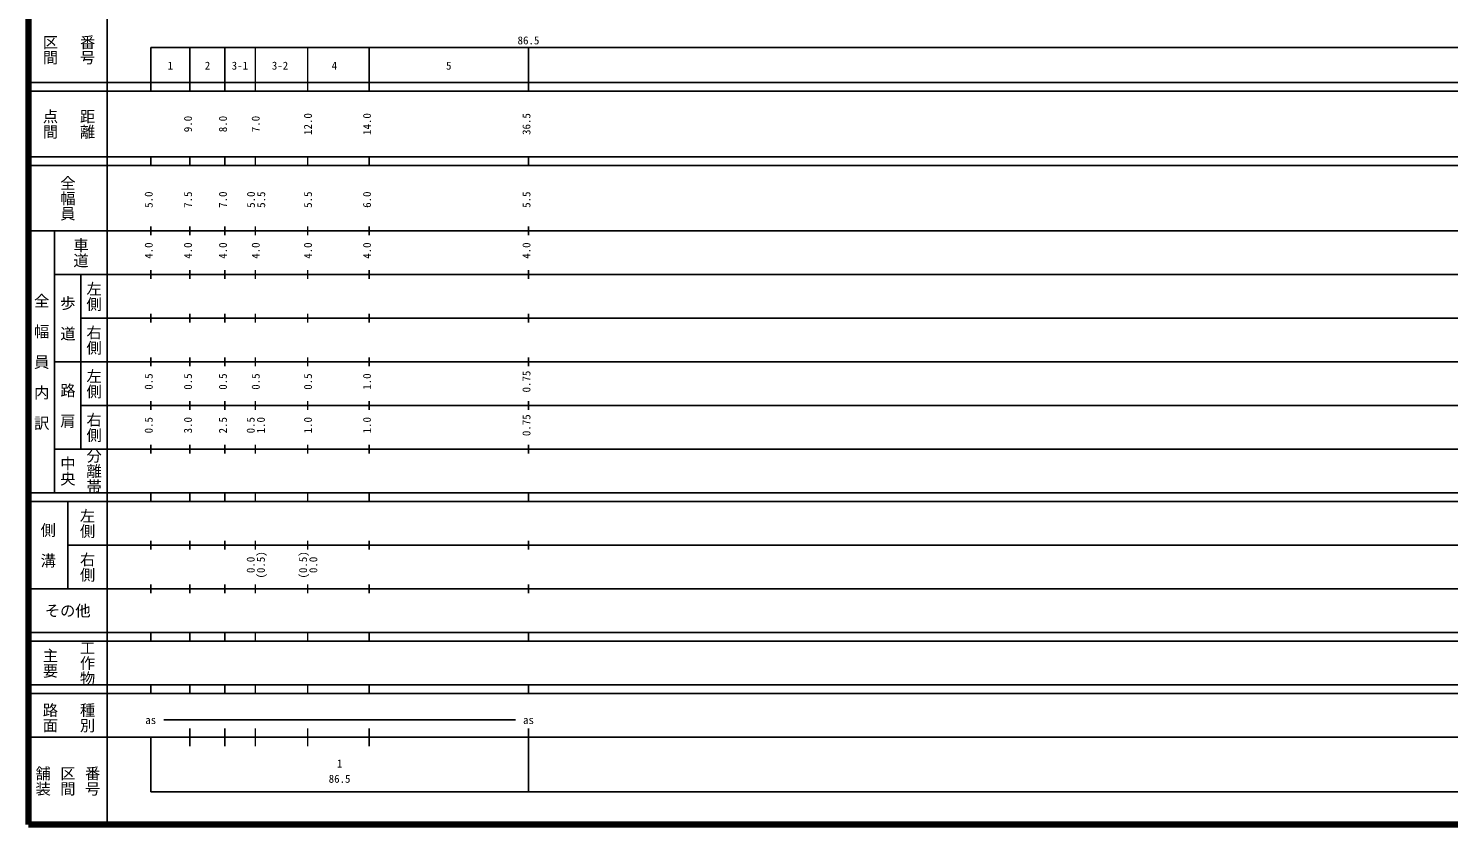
# Model space of a CAD drawing. Units: millimetres on the paper, enlarged 1000 times. Extents: x 40000 to 680000, y 20000 to 380000.
# Drawn here: x 40000 to 365183, y 20000 to 202409 of the extents above; entities that cross this region are included whole.
import ezdxf
from ezdxf.enums import TextEntityAlignment as Align

# ---------------------------------------------------------------- set-up
doc = ezdxf.new("R2010")
doc.units = ezdxf.units.MM
doc.header["$LTSCALE"] = 1000
doc.layers.add('M-TTL', color=2, linetype='Continuous', lineweight=140)
doc.layers.add('M-TTL-BAND', color=7, linetype='Continuous', lineweight=25)
doc.styles.add('@ＭＳ ゴシック', font='')
doc.styles.add('ＭＳ ゴシック', font='')
doc.styles.get('@ＭＳ ゴシック').set_extended_font_data('@MS Gothic')
doc.styles.get('ＭＳ ゴシック').set_extended_font_data('MS Gothic')

msp = doc.modelspace()

# ---------------------------------------------------------------- linework, layer by layer
at = {"layer": 'M-TTL'}
for p, q in [((40000, 380000), (40000, 20000)), ((40000, 20000), (680000, 20000))]:
    msp.add_line(p, q, dxfattribs=at)
at = {"layer": 'M-TTL-BAND'}
for p, q in [((58000, 370000), (58000, 20000)), ((68000, 198000), (579000, 198000)), ((68000, 198000), (68000, 188000)), ((77000, 188000), (77000, 198000)), ((85000, 188000), (85000, 198000)), ((118000, 188000), (118000, 198000)), ((154500, 188000), (154500, 198000)), ((40000, 190000), (579000, 190000)), ((40000, 188000), (579000, 188000)), ((40000, 173000), (579000, 173000)), ((68000, 171000), (68000, 173000)), ((77000, 171000), (77000, 173000)), ((85000, 171000), (85000, 173000)), ((118000, 171000), (118000, 173000)), ((154500, 171000), (154500, 173000)), ((40000, 171000), (579000, 171000)), ((68000, 155000), (68000, 157000)), ((77000, 155000), (77000, 157000)), ((85000, 155000), (85000, 157000)), ((118000, 155000), (118000, 157000)), ((154500, 155000), (154500, 157000)), ((40000, 156000), (579000, 156000)), ((46000, 96000), (46000, 156000)), ((68000, 145000), (68000, 147000)), ((77000, 145000), (77000, 147000)), ((85000, 145000), (85000, 147000)), ((118000, 145000), (118000, 147000)), ((154500, 145000), (154500, 147000)), ((46000, 146000), (579000, 146000)), ((52000, 146000), (52000, 106000)), ((68000, 135000), (68000, 137000)), ((77000, 135000), (77000, 137000)), ((85000, 135000), (85000, 137000)), ((118000, 135000), (118000, 137000)), ((154500, 135000), (154500, 137000)), ((52000, 136000), (579000, 136000)), ((68000, 125000), (68000, 127000)), ((77000, 125000), (77000, 127000)), ((85000, 125000), (85000, 127000)), ((118000, 125000), (118000, 127000)), ((154500, 125000), (154500, 127000)), ((46000, 126000), (579000, 126000)), ((52000, 116000), (579000, 116000)), ((68000, 115000), (68000, 117000)), ((77000, 115000), (77000, 117000)), ((85000, 115000), (85000, 117000)), ((118000, 115000), (118000, 117000)), ((154500, 115000), (154500, 117000)), ((46000, 106000), (579000, 106000)), ((68000, 105000), (68000, 107000)), ((77000, 105000), (77000, 107000)), ((85000, 105000), (85000, 107000)), ((118000, 105000), (118000, 107000)), ((154500, 105000), (154500, 107000)), ((40000, 96000), (579000, 96000)), ((68000, 94000), (68000, 96000)), ((77000, 94000), (77000, 96000)), ((85000, 94000), (85000, 96000)), ((118000, 94000), (118000, 96000)), ((154500, 94000), (154500, 96000)), ((40000, 94000), (579000, 94000)), ((49000, 94000), (49000, 74000)), ((68000, 83000), (68000, 85000)), ((77000, 83000), (77000, 85000)), ((85000, 83000), (85000, 85000)), ((118000, 83000), (118000, 85000)), ((154500, 83000), (154500, 85000)), ((49000, 84000), (579000, 84000)), ((68000, 73000), (68000, 75000)), ((77000, 73000), (77000, 75000)), ((85000, 73000), (85000, 75000)), ((118000, 73000), (118000, 75000)), ((154500, 73000), (154500, 75000)), ((40000, 74000), (579000, 74000)), ((40000, 64000), (579000, 64000)), ((40000, 62000), (579000, 62000)), ((68000, 62000), (68000, 64000)), ((77000, 62000), (77000, 64000)), ((85000, 62000), (85000, 64000)), ((118000, 62000), (118000, 64000)), ((154500, 62000), (154500, 64000)), ((40000, 52000), (579000, 52000)), ((40000, 50000), (579000, 50000)), ((68000, 50000), (68000, 52000)), ((77000, 50000), (77000, 52000)), ((85000, 50000), (85000, 52000)), ((118000, 50000), (118000, 52000)), ((154500, 50000), (154500, 52000)), ((71000, 44000), (151500, 44000)), ((40000, 40000), (579000, 40000)), ((68000, 40000), (68000, 27500)), ((77000, 38000), (77000, 42000)), ((85000, 38000), (85000, 42000)), ((118000, 38000), (118000, 42000)), ((154500, 27500), (154500, 42000)), ((68000, 27500), (579000, 27500))]:
    msp.add_line(p, q, dxfattribs=at)
at = {"layer": 'M-TTL-BAND', "lineweight": 13}
for p, q in [((92000, 188000), (92000, 198000)), ((104000, 188000), (104000, 198000)), ((92000, 171000), (92000, 173000)), ((104000, 171000), (104000, 173000)), ((92000, 155000), (92000, 157000)), ((104000, 155000), (104000, 157000)), ((92000, 145000), (92000, 147000)), ((104000, 145000), (104000, 147000)), ((92000, 135000), (92000, 137000)), ((104000, 135000), (104000, 137000)), ((92000, 125000), (92000, 127000)), ((104000, 125000), (104000, 127000)), ((92000, 115000), (92000, 117000)), ((104000, 115000), (104000, 117000)), ((92000, 105000), (92000, 107000)), ((104000, 105000), (104000, 107000)), ((92000, 94000), (92000, 96000)), ((104000, 94000), (104000, 96000)), ((92000, 83000), (92000, 85000)), ((104000, 83000), (104000, 85000)), ((92000, 73000), (92000, 75000)), ((104000, 73000), (104000, 75000)), ((92000, 62000), (92000, 64000)), ((104000, 62000), (104000, 64000)), ((92000, 50000), (92000, 52000)), ((104000, 50000), (104000, 52000)), ((92000, 38000), (92000, 42000)), ((104000, 38000), (104000, 42000))]:
    msp.add_line(p, q, dxfattribs=at)

# ---------------------------------------------------------------- texts
at = {"layer": 'M-TTL-BAND', "style": '@ＭＳ ゴシック'}
for s, p in [('区間', (45000, 197500)), ('番号', (53500, 197500)), ('点間', (45000, 180500)), ('距離', (53500, 180500)), ('全幅員', (49000, 163500)), ('車道', (52000, 151000)), ('左側', (55000, 141000)), ('全\u3000幅\u3000員\u3000内\u3000訳', (43000, 126000)), ('歩\u3000道', (49000, 136000)), ('右側', (55000, 131000)), ('左側', (55000, 121000)), ('路\u3000肩', (49000, 116000)), ('右側', (55000, 111000)), ('中央', (49000, 101000)), ('分離帯', (55000, 101000)), ('左側', (53500, 89000)), ('側\u3000溝', (44500, 84000)), ('右側', (53500, 79000)), ('主要', (45000, 57000)), ('工作物', (53500, 57000)), ('路面', (45000, 44500)), ('種別', (53500, 44500)), ('舗装', (43333, 30000)), ('区間', (49000, 30000)), ('番号', (54667, 30000))]:
    msp.add_text(s, height=2566, rotation=270, dxfattribs=at).set_placement(p, align=Align.MIDDLE_CENTER)
at = {"layer": 'M-TTL-BAND', "style": 'ＭＳ ゴシック'}
for s, p in [('86.5', (154500, 198195)), ('1', (72500, 192405)), ('2', (81000, 192405)), ('3-1', (88420, 192405)), ('3-2', (97604, 192405)), ('4', (110065, 192405)), ('5', (136250, 192405)), ('as', (68000, 42500)), ('as', (154500, 42500)), ('1', (111250, 32523)), ('86.5', (111250, 29033))]:
    msp.add_text(s, height=1833, dxfattribs=at).set_placement(p, align=Align.BOTTOM_CENTER)
for s, p in [('9.0', (78000, 180500)), ('8.0', (86000, 180500)), ('7.0', (93500, 180500)), ('12.0', (105474, 180500)), ('14.0', (119000, 180500)), ('36.5', (155500, 180500)), ('5.0', (69000, 163174)), ('7.5', (78000, 163174)), ('7.0', (86000, 163174)), ('5.0', (92425, 163174)), ('5.5', (94763, 163174)), ('5.5', (105474, 163174)), ('6.0', (119000, 163174)), ('5.5', (155500, 163174)), ('4.0', (69000, 151500)), ('4.0', (78000, 151500)), ('4.0', (86000, 151500)), ('4.0', (93500, 151500)), ('4.0', (105474, 151500)), ('4.0', (119000, 151500)), ('4.0', (155500, 151500)), ('0.75', (155500, 121500)), ('0.5', (69000, 121500)), ('0.5', (78000, 121500)), ('0.5', (86000, 121500)), ('0.5', (93500, 121500)), ('0.5', (105474, 121500)), ('1.0', (119000, 121500)), ('0.75', (155500, 111500)), ('0.5', (69000, 111500)), ('3.0', (78000, 111500)), ('2.5', (86000, 111500)), ('0.5', (92353, 111500)), ('1.0', (94690, 111500)), ('1.0', (105474, 111500)), ('1.0', (119000, 111500)), ('(0.5)', (94690, 79500)), ('(0.5)', (104353, 79500)), ('0.0', (92353, 79500)), ('0.0', (106690, 79500))]:
    msp.add_text(s, height=1833, rotation=90, dxfattribs=at).set_placement(p, align=Align.BOTTOM_CENTER)
msp.add_text('その他', height=2566, dxfattribs=at).set_placement((49000, 69000), align=Align.MIDDLE_CENTER)

doc.saveas('drawing.dxf')
